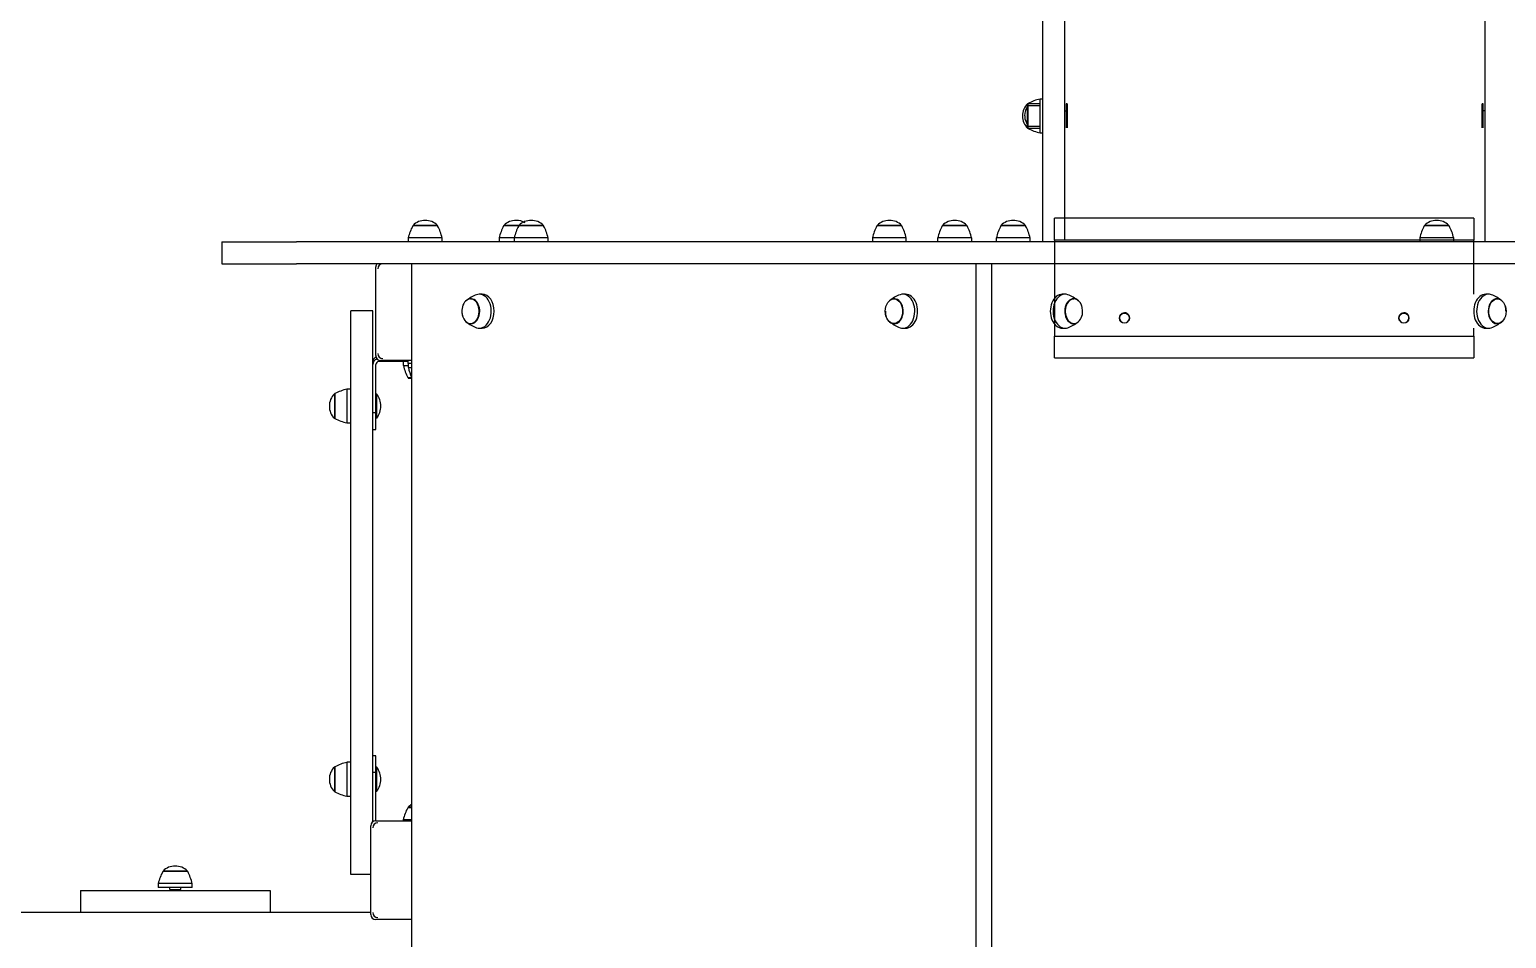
# Model space of a CAD drawing. Header units: millimetres. Extents: x 1089 to 46270, y 1624 to 35257.
# Drawn here: x 1147.19 to 1148.67, y 1646.323 to 1647.234 of the extents above; entities that cross this region are included whole.
import ezdxf

# ---------------------------------------------------------------- set-up
doc = ezdxf.new("R2010")
doc.units = ezdxf.units.MM

# ---------------------------------------------------------------- blocks, each defined once
blk = doc.blocks.new('A$C411B504A')
at = {"ltscale": 25.4}
for p, q in [((3.8381, 2.4334), (3.8381, 2.1363)), ((3.8601, 2.4334), (3.8601, 2.1363)), ((4.2811, 2.4334), (4.2811, 2.1363)), ((3.8231, 2.123), (3.8231, 2.1475)), ((3.8237, 2.1475), (3.8231, 2.1475)), ((3.8236, 2.1228), (3.8236, 2.1478)), ((3.8351, 2.1475), (3.8237, 2.1475)), ((3.8381, 2.1523), (3.8356, 2.1523)), ((3.8356, 2.1183), (3.8356, 2.1523)), ((3.8626, 2.1473), (3.8616, 2.1473)), ((3.8616, 2.1473), (3.8616, 2.1233)), ((3.8626, 2.1473), (3.8626, 2.1233)), ((4.2796, 2.1473), (4.2786, 2.1473)), ((4.2786, 2.1233), (4.2786, 2.1473)), ((4.2796, 2.1233), (4.2796, 2.1473)), ((3.8351, 2.1455), (3.8236, 2.1455)), ((3.8381, 2.1363), (3.8381, 2.0579)), ((3.8601, 2.1404), (3.8616, 2.1404)), ((3.8601, 2.1363), (3.8601, 2.0579)), ((4.2811, 2.1404), (4.2796, 2.1404)), ((4.2811, 2.1363), (4.2811, 2.0579)), ((3.8231, 2.123), (3.8237, 2.123)), ((3.8236, 2.125), (3.8351, 2.125)), ((3.8237, 2.123), (3.8351, 2.123)), ((3.8356, 2.1183), (3.8381, 2.1183)), ((3.8381, 2.0579), (3.8381, 2.0091)), ((3.8601, 2.0579), (3.8601, 2.0107)), ((4.2811, 2.0579), (4.2811, 2.0091)), ((3.8601, 2.033), (3.8501, 2.033)), ((3.8501, 2.0107), (3.8501, 2.033)), ((4.2701, 2.033), (3.8601, 2.033)), ((4.2701, 2.033), (4.2701, 2.0107)), ((3.2024, 2.0131), (3.2024, 2.0091)), ((3.2364, 2.0131), (3.2024, 2.0131)), ((3.2319, 2.0251), (3.2069, 2.0251)), ((3.2317, 2.0256), (3.2072, 2.0256)), ((3.2072, 2.0256), (3.2072, 2.0248)), ((3.2317, 2.0248), (3.2317, 2.0256)), ((3.2364, 2.0091), (3.2364, 2.0131)), ((3.2935, 2.0131), (3.2935, 2.0091)), ((3.3086, 2.0131), (3.2935, 2.0131)), ((3.3131, 2.0251), (3.298, 2.0251)), ((3.3133, 2.0256), (3.2982, 2.0256)), ((3.2982, 2.0256), (3.2982, 2.0248)), ((3.3086, 2.0131), (3.3086, 2.0091)), ((3.3426, 2.0131), (3.3086, 2.0131)), ((3.3381, 2.0251), (3.3131, 2.0251)), ((3.3134, 2.0256), (3.3134, 2.0248)), ((3.3379, 2.0256), (3.3134, 2.0256)), ((3.3379, 2.0248), (3.3379, 2.0256)), ((3.3426, 2.0091), (3.3426, 2.0131)), ((3.6675, 2.0131), (3.6675, 2.0091)), ((3.7015, 2.0131), (3.6675, 2.0131)), ((3.697, 2.0251), (3.672, 2.0251)), ((3.6968, 2.0256), (3.6723, 2.0256)), ((3.6723, 2.0256), (3.6723, 2.0248)), ((3.6968, 2.0248), (3.6968, 2.0256)), ((3.7015, 2.0091), (3.7015, 2.0131)), ((3.7329, 2.0131), (3.7329, 2.0091)), ((3.767, 2.0131), (3.7329, 2.0131)), ((3.7625, 2.0251), (3.7374, 2.0251)), ((3.7622, 2.0256), (3.7377, 2.0256)), ((3.7377, 2.0256), (3.7377, 2.025)), ((3.7622, 2.025), (3.7622, 2.0256)), ((3.767, 2.0091), (3.767, 2.0131)), ((3.7916, 2.0131), (3.7916, 2.0091)), ((3.8257, 2.0131), (3.7916, 2.0131)), ((3.8212, 2.0251), (3.7961, 2.0251)), ((3.8209, 2.0256), (3.7964, 2.0256)), ((3.7964, 2.0256), (3.7964, 2.025)), ((3.8209, 2.025), (3.8209, 2.0256)), ((3.8257, 2.0091), (3.8257, 2.0131)), ((4.216, 2.0131), (4.216, 2.0091)), ((4.25, 2.0131), (4.216, 2.0131)), ((4.2455, 2.0251), (4.2205, 2.0251)), ((4.2452, 2.0256), (4.2207, 2.0256)), ((4.2207, 2.0256), (4.2207, 2.0248)), ((4.2452, 2.0248), (4.2452, 2.0256)), ((4.25, 2.0091), (4.25, 2.0131)), ((3.0157, 2.0091), (3.0904, 2.0091)), ((3.0157, 2.0091), (3.0157, 1.9871)), ((3.7654, 2.0091), (3.0904, 2.0091)), ((3.7937, 2.0091), (3.7654, 2.0091)), ((4.4687, 2.0091), (3.7937, 2.0091)), ((3.8501, 2.0107), (3.8501, 1.9147)), ((3.8601, 2.0107), (3.8501, 2.0107)), ((4.216, 2.0107), (3.8601, 2.0107)), ((4.25, 2.0107), (4.216, 2.0107)), ((4.2701, 2.0107), (4.25, 2.0107)), ((4.2701, 2.0091), (4.2701, 2.0107)), ((4.2701, 1.9566), (4.2701, 2.0091)), ((3.0157, 1.9871), (3.0904, 1.9871)), ((3.7654, 1.9871), (3.0904, 1.9871)), ((3.1699, 1.8951), (3.1699, 1.9841)), ((3.2058, 1.9871), (3.2058, 0.7719)), ((3.7937, 1.9871), (3.7654, 1.9871)), ((3.7715, 0.7719), (3.7715, 1.9871)), ((3.7871, 0.7719), (3.7871, 1.9871)), ((4.4687, 1.9871), (3.7937, 1.9871)), ((3.2765, 1.9566), (3.2736, 1.9566)), ((3.7008, 1.9566), (3.698, 1.9566)), ((3.8606, 1.9566), (3.8578, 1.9566)), ((4.285, 1.9566), (4.2821, 1.9566)), ((3.1449, 1.8639), (3.1449, 1.9401)), ((3.1669, 1.9401), (3.1449, 1.9401)), ((3.1669, 1.8639), (3.1669, 1.9401)), ((3.2669, 1.9518), (3.2648, 1.9518)), ((3.6912, 1.9518), (3.6891, 1.9518)), ((3.8695, 1.9518), (3.8674, 1.9518)), ((4.2938, 1.9518), (4.2917, 1.9518)), ((3.2648, 1.9273), (3.2669, 1.9273)), ((3.6891, 1.9273), (3.6912, 1.9273)), ((3.8674, 1.9273), (3.8695, 1.9273)), ((3.9151, 1.933), (3.9151, 1.9327)), ((3.9251, 1.9327), (3.9251, 1.933)), ((4.1951, 1.933), (4.1951, 1.9327)), ((4.2051, 1.9327), (4.2051, 1.933)), ((4.2917, 1.9273), (4.2938, 1.9273)), ((3.2736, 1.9226), (3.2765, 1.9226)), ((3.698, 1.9226), (3.7008, 1.9226)), ((3.8501, 1.9147), (4.2701, 1.9147)), ((3.8501, 1.8929), (3.8501, 1.9147)), ((3.8578, 1.9226), (3.8606, 1.9226)), ((4.2701, 1.9147), (4.2701, 1.9226)), ((4.2701, 1.9147), (4.2701, 1.8929)), ((4.2821, 1.9226), (4.285, 1.9226)), ((3.1699, 1.8378), (3.1699, 1.8861)), ((3.2019, 1.8891), (3.1729, 1.8891)), ((3.2058, 1.8901), (3.1749, 1.8901)), ((3.1974, 1.8891), (3.1974, 1.8851)), ((3.1974, 1.8851), (3.2024, 1.8851)), ((3.2019, 1.8901), (3.2019, 1.8871)), ((3.2058, 1.8871), (3.2019, 1.8871)), ((3.2024, 1.8871), (3.2024, 1.8831)), ((3.2024, 1.8831), (3.2058, 1.8831)), ((3.8501, 1.8929), (4.2701, 1.8929)), ((3.2019, 1.8731), (3.2059, 1.8731)), ((3.2022, 1.8731), (3.2022, 1.8726)), ((3.2022, 1.8726), (3.2058, 1.8726)), ((3.1284, 1.8568), (3.1284, 1.8323)), ((3.1292, 1.8568), (3.1284, 1.8568)), ((3.1289, 1.8571), (3.1289, 1.8321)), ((3.1449, 1.8616), (3.1409, 1.8616)), ((3.1409, 1.8616), (3.1409, 1.8276)), ((3.1449, 1.7111), (3.1449, 1.8639)), ((3.1669, 1.7111), (3.1669, 1.8639)), ((3.1709, 1.8566), (3.1699, 1.8566)), ((3.1709, 1.8326), (3.1709, 1.8566)), ((3.1699, 1.8378), (3.1669, 1.8378)), ((3.1699, 1.8211), (3.1699, 1.8378)), ((3.1284, 1.8323), (3.1292, 1.8323)), ((3.1409, 1.8276), (3.1449, 1.8276)), ((3.1669, 1.8211), (3.1699, 1.8211)), ((3.1699, 1.8326), (3.1709, 1.8326)), ((3.1449, 1.604), (3.1449, 1.7111)), ((3.1669, 1.604), (3.1669, 1.7111)), ((3.1449, 1.4512), (3.1449, 1.604)), ((3.1669, 1.4512), (3.1669, 1.604)), ((3.1284, 1.4828), (3.1284, 1.4583)), ((3.1292, 1.4828), (3.1284, 1.4828)), ((3.1289, 1.483), (3.1289, 1.458)), ((3.1449, 1.4875), (3.1409, 1.4875)), ((3.1409, 1.4875), (3.1409, 1.4535)), ((3.1699, 1.494), (3.1669, 1.494)), ((3.1699, 1.4773), (3.1699, 1.494)), ((3.1709, 1.4825), (3.1699, 1.4825)), ((3.1709, 1.4585), (3.1709, 1.4825)), ((3.1699, 1.4773), (3.1669, 1.4773)), ((3.1699, 1.429), (3.1699, 1.4773)), ((3.1284, 1.4583), (3.1292, 1.4583)), ((3.1409, 1.4535), (3.1449, 1.4535)), ((3.1449, 1.375), (3.1449, 1.4512)), ((3.1669, 1.428), (3.1669, 1.4512)), ((3.1699, 1.4585), (3.1709, 1.4585)), ((3.2058, 1.442), (3.2019, 1.442)), ((3.2058, 1.4425), (3.2022, 1.4425)), ((3.2022, 1.4425), (3.2022, 1.442)), ((3.1649, 1.335), (3.1649, 1.424)), ((3.1699, 1.429), (3.2058, 1.429)), ((3.1974, 1.43), (3.1974, 1.429)), ((3.2058, 1.43), (3.1974, 1.43)), ((2.9814, 1.378), (2.9564, 1.378)), ((2.9812, 1.3785), (2.9567, 1.3785)), ((2.9567, 1.3785), (2.9567, 1.3777)), ((2.9812, 1.3777), (2.9812, 1.3785)), ((2.9519, 1.366), (2.9519, 1.362)), ((2.9859, 1.366), (2.9519, 1.366)), ((2.9859, 1.362), (2.9519, 1.362)), ((2.9634, 1.36), (2.9634, 1.362)), ((2.9744, 1.36), (2.9744, 1.362)), ((2.9859, 1.362), (2.9859, 1.366)), ((3.1649, 1.375), (3.1449, 1.375)), ((2.8739, 1.359), (3.0639, 1.359)), ((2.8739, 1.359), (2.8739, 1.337)), ((2.9634, 1.36), (2.9644, 1.36)), ((2.9639, 1.36), (2.9639, 1.359)), ((2.9644, 1.36), (2.9734, 1.36)), ((2.9648, 1.36), (2.9648, 1.359)), ((2.973, 1.36), (2.973, 1.359)), ((2.9734, 1.36), (2.9744, 1.36)), ((2.9739, 1.359), (2.9739, 1.36)), ((3.0639, 1.359), (3.0639, 1.337)), ((3.1649, 1.337), (0.7236, 1.337)), ((3.2058, 1.33), (3.1699, 1.33))]:
    blk.add_line(p, q, dxfattribs=at)
for centre, radius, start, end in [((3.8344, 2.1358), 0.0164, 133.9298, 181.6633), ((3.8463, 2.1054), 0.0481, 102.9034, 118.2087), ((3.8342, 2.1347), 0.0162, 178.048, 226.359), ((3.8389, 2.1346), 0.0189, 144.4908, 177.8029), ((3.8389, 2.136), 0.0188, 182.1426, 215.5637), ((3.8463, 2.1651), 0.048, 241.7738, 257.1141), ((3.2189, 2.0144), 0.0162, 88.048, 136.359), ((3.2199, 2.0142), 0.0164, 43.9298, 91.6633), ((3.3099, 2.0144), 0.0162, 88.048, 136.359), ((3.3109, 2.0142), 0.0164, 58.346, 91.6633), ((3.3251, 2.0144), 0.0162, 88.048, 136.359), ((3.3261, 2.0142), 0.0164, 43.9298, 91.6633), ((3.684, 2.0144), 0.0162, 88.048, 136.359), ((3.685, 2.0142), 0.0164, 43.9298, 91.6633), ((3.7494, 2.0144), 0.0162, 88.048, 136.359), ((3.7504, 2.0142), 0.0164, 43.9298, 91.6633), ((3.8081, 2.0144), 0.0162, 88.048, 136.359), ((3.8091, 2.0142), 0.0164, 43.9298, 91.6633), ((4.2324, 2.0144), 0.0162, 88.048, 136.359), ((4.2334, 2.0142), 0.0164, 43.9298, 91.6633), ((3.2492, 2.0024), 0.048, 151.7738, 167.1141), ((3.1895, 2.0023), 0.0481, 12.9034, 28.2087), ((3.3403, 2.0024), 0.048, 151.7738, 167.1141), ((3.3554, 2.0024), 0.048, 151.7738, 167.1141), ((3.2957, 2.0023), 0.0481, 12.9034, 28.2087), ((3.7143, 2.0024), 0.048, 151.7738, 167.1141), ((3.6546, 2.0023), 0.0481, 12.9034, 28.2087), ((3.7798, 2.0024), 0.048, 151.7738, 167.1141), ((3.72, 2.0023), 0.0481, 12.9034, 28.2087), ((3.8385, 2.0024), 0.048, 151.7738, 167.1141), ((3.7787, 2.0023), 0.0481, 12.9034, 28.2087), ((4.2628, 2.0024), 0.048, 151.7738, 167.1141), ((4.2031, 2.0023), 0.0481, 12.9034, 28.2087), ((3.1749, 1.9841), 0.005, 143.1301, 180), ((3.1769, 1.9821), 0.005, 90, 180), ((3.2826, 1.9235), 0.0346, 109.6829, 129.7722), ((3.7069, 1.9235), 0.0346, 109.6829, 129.7722), ((3.8517, 1.9235), 0.0346, 50.2267, 70.3181), ((4.276, 1.9235), 0.0346, 50.2267, 70.3181), ((3.2726, 1.9396), 0.0164, 179.9733, 199.5225), ((3.6969, 1.9396), 0.0164, 179.9733, 199.5225), ((3.8617, 1.9396), 0.0164, 359.9733, 19.5225), ((4.286, 1.9396), 0.0164, 359.9733, 19.5225), ((3.2826, 1.9556), 0.0346, 230.2267, 250.3181), ((3.7069, 1.9556), 0.0346, 230.2267, 250.3181), ((3.8517, 1.9556), 0.0346, 289.6829, 309.7722), ((4.276, 1.9556), 0.0346, 289.6829, 309.7722), ((3.1749, 1.8951), 0.005, 180, 270), ((3.1769, 1.8971), 0.005, 180, 270), ((3.1719, 1.8891), 0.005, 111.3045, 180), ((3.1729, 1.8861), 0.006, 107.2762, 180), ((3.1729, 1.8861), 0.003, 90.0183, 180), ((3.2444, 1.8958), 0.0481, 192.9034, 208.2087), ((3.2494, 1.8938), 0.0481, 192.9034, 204.8456), ((3.1398, 1.845), 0.0164, 133.9298, 181.6633), ((3.1517, 1.8146), 0.0481, 102.9034, 118.2087), ((3.1534, 1.8441), 0.0215, 1.3454, 35.5245), ((3.1396, 1.844), 0.0162, 178.048, 226.359), ((3.1535, 1.845), 0.0214, 324.3756, 358.7545), ((3.1516, 1.8744), 0.048, 241.7738, 257.1141), ((3.1398, 1.471), 0.0164, 133.9298, 181.6633), ((3.1517, 1.4406), 0.0481, 102.9034, 118.2087), ((3.1534, 1.47), 0.0215, 1.3454, 35.5245), ((3.1396, 1.47), 0.0162, 178.048, 226.359), ((3.1535, 1.471), 0.0214, 324.3756, 358.7545), ((3.1516, 1.5003), 0.048, 241.7738, 257.1141), ((3.2442, 1.4193), 0.048, 151.7738, 167.1141), ((3.2139, 1.4313), 0.0162, 120.4772, 136.359), ((3.1699, 1.424), 0.005, 90, 180), ((3.1729, 1.429), 0.006, 180, 189.0611), ((3.1719, 1.422), 0.005, 90, 180), ((2.9987, 1.3553), 0.048, 151.7738, 167.1141), ((2.9684, 1.3673), 0.0162, 88.048, 136.359), ((2.9694, 1.3671), 0.0164, 43.9298, 91.6633), ((2.939, 1.3552), 0.0481, 12.9034, 28.2087), ((3.1699, 1.335), 0.005, 180, 270), ((3.1719, 1.337), 0.005, 180, 270)]:
    blk.add_arc(centre, radius, start, end, dxfattribs=at)
for centre, major_axis, ratio, start_param, end_param in [((3.2736, 1.9396), (0, 0.017), 0.707107, 0, 0.22961), ((3.2736, 1.9396), (0, 0.017), 0.707107, 2.911869, 6.283185), ((3.2765, 1.9396), (0, 0.017), 0.707107, 3.141593, 6.283185), ((3.698, 1.9396), (0, -0.017), 0.707107, 0, 3.370996), ((3.7008, 1.9396), (0, -0.017), 0.707107, 0, 3.141593), ((3.8578, 1.9396), (0, 0.017), 0.707107, 0, 3.141593), ((3.8606, 1.9396), (0, -0.017), 0.707107, 2.913468, 6.283185), ((4.2821, 1.9396), (0, 0.017), 0.707107, 0, 3.141593), ((4.285, 1.9396), (0, -0.017), 0.707107, 2.911666, 6.283185), ((3.2648, 1.9396), (0, -0.0123), 0.707107, 0, 4.788896), ((3.2652, 1.9396), (0, -0.0125), 0.707107, 0, 3.6826), ((3.6895, 1.9396), (0, -0.0125), 0.707107, 0, 3.6826), ((3.8691, 1.9396), (0, 0.0125), 0.707107, 0, 3.6826), ((3.8695, 1.9396), (0, 0.0123), 0.707107, 0, 4.744271), ((3.8691, 1.9396), (0, 0.0125), 0.707107, 5.742178, 6.283185), ((3.8695, 1.9396), (0, 0.0123), 0.707107, 5.165913, 6.283185), ((4.2934, 1.9396), (0, 0.0125), 0.707107, 0, 3.671037), ((4.2934, 1.9396), (0, 0.0125), 0.707107, 5.742178, 6.283185), ((3.2648, 1.9396), (0, -0.0123), 0.707107, 4.832018, 6.283185), ((3.2652, 1.9396), (0, -0.0125), 0.707107, 5.745946, 6.283185), ((3.6895, 1.9396), (0, -0.0125), 0.707107, 5.742178, 6.283185), ((3.9201, 1.933), (0.005, 0), 0.999947, 0, 3.164276), ((3.9201, 1.933), (0.005, 0), 0.999947, 3.164276, 6.260502), ((3.9201, 1.933), (0.005, 0), 0.999947, 6.260502, 6.283185), ((4.2001, 1.933), (0.005, 0), 0.999947, 0, 3.164276), ((4.2001, 1.933), (0.005, 0), 0.999947, 3.164276, 6.260502), ((4.2001, 1.933), (0.005, 0), 0.999947, 6.260502, 6.283185), ((3.698, 1.9396), (0, -0.017), 0.707107, 6.053869, 6.283185), ((3.8606, 1.9396), (0, -0.017), 0.707107, 0, 0.229086), ((4.285, 1.9396), (0, -0.017), 0.707107, 0, 0.2287)]:
    blk.add_ellipse(centre, major_axis=major_axis, ratio=ratio, start_param=start_param, end_param=end_param, dxfattribs=at)
for centre, major_axis, ratio in [((3.6891, 1.9396), (0, -0.0123), 0.707107), ((4.2938, 1.9396), (0, 0.0123), 0.707107), ((3.9201, 1.9327), (0.005, 0), 0.999947), ((4.2001, 1.9327), (0.005, 0), 0.999947)]:
    blk.add_ellipse(centre, major_axis=major_axis, ratio=ratio, dxfattribs=at)
blk = doc.blocks.new('A$C612A7BA7')
blk.add_blockref('A$C411B504A', (0, 0))

msp = doc.modelspace()

# ---------------------------------------------------------------- block references
msp.add_blockref('A$C612A7BA7', (1144.3673, 1645.0117))

doc.saveas('drawing.dxf')
